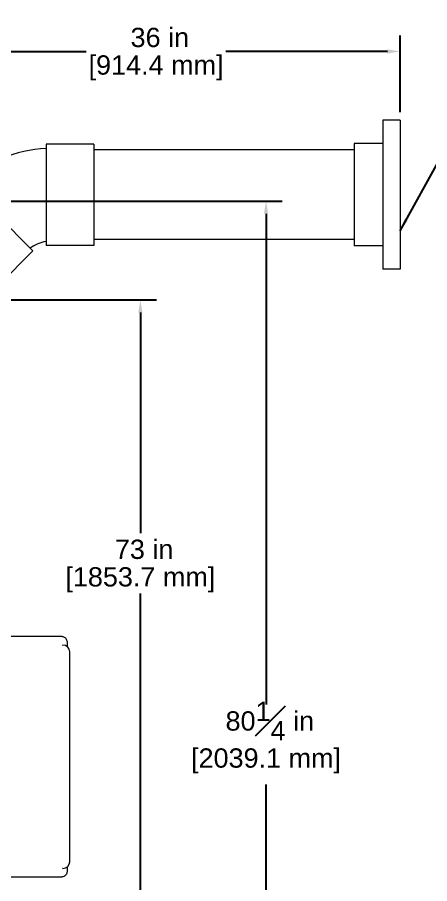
# Model space of a CAD drawing. Header units: inches. Extents: x 12 to 318, y 3 to 204.
# Drawn here: x 165.6 to 196, y 57.9 to 121.9 of the extents above; entities that cross this region are included whole.
import ezdxf

# ---------------------------------------------------------------- set-up
doc = ezdxf.new("R2010")
doc.units = ezdxf.units.IN
doc.header["$LTSCALE"] = 9.5
doc.header["$MEASUREMENT"] = 0
for name, color, linetype, lineweight in [('Dimension', 7, 'Continuous', 25), ('Symbol (ANSI)', 7, 'Continuous', 25), ('Visible', 7, 'Continuous', 18)]:
    doc.layers.add(name, color=color, linetype=linetype, lineweight=lineweight)
doc.styles.add('MEMCOR Medium', font='arial.ttf')
doc.styles.add('Standard D-E', font='arial.ttf')
doc.dimstyles.new('Default (ANSI)$7', dxfattribs={"dimscale": 9.5, "dimtxt": 0.15, "dimasz": 0.098425, "dimexe": 0.125, "dimexo": 0.0625, "dimgap": 0.031496, "dimtad": 0, "dimtih": 1, "dimtoh": 1, "dimdec": 4, "dimrnd": 1e-08, "dimzin": 3, "dimdsep": 46, "dimlunit": 5, "dimtxsty": 'MEMCOR Medium', "dimcen": 0.09, "dimdle": 0.393701, "dimclrd": 256, "dimclre": 256, "dimclrt": 256, "dimadec": 0, "dimazin": 1, "dimtfac": 0.8, "dimtofl": 0, "dimtmove": 0, "dimatfit": 3, "dimfxl": 1, "dimfrac": 1, "dimtolj": 1, "dimtzin": 4, "dimlwd": -1, "dimlwe": -1, "dimarcsym": 0})
doc.dimstyles.new('in [mm] D-E NeptuneBenson', dxfattribs={"dimscale": 9.5, "dimtxt": 0.15, "dimasz": 0.098425, "dimexe": 0.125, "dimexo": 0.063, "dimgap": 0.031496, "dimtad": 0, "dimtih": 1, "dimtoh": 1, "dimdec": 4, "dimrnd": 1e-08, "dimzin": 3, "dimdsep": 46, "dimlunit": 5, "dimtxsty": 'Standard D-E', "dimcen": 0.09, "dimdle": 0.393701, "dimclrd": 256, "dimclre": 256, "dimclrt": 256, "dimadec": 1, "dimazin": 1, "dimtfac": 1, "dimtofl": 0, "dimtmove": 0, "dimatfit": 3, "dimfxl": 1, "dimfrac": 1, "dimtolj": 1, "dimtzin": 4, "dimlwd": -1, "dimlwe": -1, "dimarcsym": 0})

# ---------------------------------------------------------------- blocks, each defined once
blk = doc.blocks.new('*D24')
at = {"layer": 'Defpoints', "color": 0, "transparency": 16777216}
for p in [(193.797, 119.389), (193.797, 114.309), (157.797, 101.039)]:
    blk.add_point(p, dxfattribs=at)
at = {"layer": 'Dimension', "transparency": 16777216}
for p, q in [((157.797, 101.638), (157.797, 120.576)), ((193.797, 114.907), (193.797, 120.576)), ((158.732, 119.389), (170.651, 119.389)), ((192.862, 119.389), (180.943, 119.389))]:
    blk.add_line(p, q, dxfattribs=at)
for points in [[(158.732, 119.545), (158.732, 119.233), (157.797, 119.389)], [(192.862, 119.545), (192.862, 119.233), (193.797, 119.389)]]:
    blk.add_solid(points, dxfattribs=at)
at = {"layer": 'Dimension', "transparency": 16777216, "char_height": 1.425, "attachment_point": 5, "style": 'Standard D-E'}
for s, insert in [('\\A1; 36 in', (175.797, 120.416)), ('\\A1;[914.4 mm]', (175.797, 118.176))]:
    blk.add_mtext(s, dxfattribs=dict(at, insert=insert))
blk = doc.blocks.new('*D26')
at = {"layer": 'Defpoints', "color": 0, "transparency": 16777216}
for p in [(157.797, 101.039), (159.202, 28.059), (174.638, 28.059)]:
    blk.add_point(p, dxfattribs=at)
at = {"layer": 'Dimension', "transparency": 16777216}
for p, q in [((158.396, 101.039), (175.825, 101.039)), ((174.638, 100.104), (174.638, 83.82)), ((174.638, 28.994), (174.638, 79.341)), ((159.801, 28.059), (175.825, 28.059))]:
    blk.add_line(p, q, dxfattribs=at)
for points in [[(174.482, 100.104), (174.794, 100.104), (174.638, 101.039)], [(174.482, 28.994), (174.794, 28.994), (174.638, 28.059)]]:
    blk.add_solid(points, dxfattribs=at)
at = {"layer": 'Dimension', "transparency": 16777216, "char_height": 1.425, "attachment_point": 5, "style": 'Standard D-E'}
for s, insert in [('\\A1; 73 in', (174.638, 82.608)), ('\\A1;[1853.7 mm]', (174.638, 80.368))]:
    blk.add_mtext(s, dxfattribs=dict(at, insert=insert))
blk = doc.blocks.new('*D27')
at = {"layer": 'Defpoints', "color": 0, "transparency": 16777216}
for p in [(144.797, 108.337), (183.91, 108.337), (159.202, 28.059)]:
    blk.add_point(p, dxfattribs=at)
at = {"layer": 'Dimension', "transparency": 16777216}
for p, q in [((145.396, 108.337), (185.098, 108.337)), ((183.91, 107.402), (183.91, 71.15)), ((183.91, 28.994), (183.91, 65.247)), ((159.801, 28.059), (185.098, 28.059))]:
    blk.add_line(p, q, dxfattribs=at)
for points in [[(183.754, 107.402), (184.066, 107.402), (183.91, 108.337)], [(183.754, 28.994), (184.066, 28.994), (183.91, 28.059)]]:
    blk.add_solid(points, dxfattribs=at)
at = {"layer": 'Dimension', "transparency": 16777216, "char_height": 1.425, "attachment_point": 5, "style": 'Standard D-E'}
for s, insert in [('\\A1; 80{\\H1x;\\S1#4;} in', (183.91, 69.938)), ('\\A1;[2039.1 mm]', (183.91, 66.986))]:
    blk.add_mtext(s, dxfattribs=dict(at, insert=insert))

msp = doc.modelspace()

# ---------------------------------------------------------------- linework, layer by layer
at = {"layer": 'Visible'}
for p, q in [((192.516007, 114.3087), (192.516007, 103.3087)), ((193.797257, 114.3087), (192.516007, 114.3087)), ((193.797257, 114.3087), (193.797257, 103.3087)), ((167.684593, 112.5532), (167.684593, 105.0642)), ((171.196593, 112.5532), (167.684593, 112.5532)), ((171.196593, 112.5532), (171.196593, 105.0642)), ((190.422257, 112.1212), (171.196593, 112.1212)), ((190.422257, 112.58995), (190.422257, 105.02745)), ((192.516007, 112.58995), (190.422257, 112.58995)), ((166.716702, 104.663287), (161.421179, 109.95881)), ((171.196593, 105.0642), (167.684593, 105.0642)), ((190.422257, 105.4962), (171.196593, 105.4962)), ((192.516007, 105.02745), (190.422257, 105.02745)), ((164.233343, 102.179928), (166.716702, 104.663287)), ((193.797257, 103.3087), (192.516007, 103.3087)), ((168.868697, 76.169365), (161.618697, 76.169365)), ((169.243697, 75.669365), (169.243697, 75.431042)), ((169.426709, 59.544365), (169.426709, 75.044365)), ((169.243697, 59.157688), (169.243697, 58.919365)), ((161.618697, 58.419365), (168.868697, 58.419365))]:
    msp.add_line(p, q, dxfattribs=at)
for centre, radius, start, end in [((168.116593, 102.652456), 9.576745, 92.58544838, 132.41455162), ((168.116593, 102.652456), 2.735745, 99.08557564, 125.91442436), ((168.926709, 75.044365), 0.5, 0, 90), ((168.926709, 59.544365), 0.5, 270, 0)]:
    msp.add_arc(centre, radius, start, end, dxfattribs=at)
for points, knots in [([(168.868697, 76.169365), (168.903973, 76.169365), (168.939085, 76.163135), (169.004941, 76.140617), (169.034996, 76.123812), (169.09236, 76.0815), (169.1172, 76.055019), (169.164782, 75.991894), (169.184028, 75.954663), (169.213906, 75.879385), (169.224381, 75.841182), (169.238804, 75.763791), (169.242689, 75.724612), (169.24364, 75.680023), (169.243697, 75.674694), (169.243697, 75.669365)], [4.71238898, 4.71238898, 4.71238898, 4.71238898, 4.881717064, 4.881717064, 5.065708718, 5.065708718, 5.298074764, 5.298074764, 5.61223403, 5.61223403, 5.926393295, 5.926393295, 6.24055256, 6.24055256, 6.283185307, 6.283185307, 6.283185307, 6.283185307]), ([(168.905663, 75.548465), (168.905663, 75.548465), (168.910499, 75.546082), (168.920609, 75.544599), (168.923658, 75.544365), (168.926709, 75.544365)], [7.5852962659, 7.5852962659, 7.5852962659, 7.5852962659, 7.7807458866, 7.7807458866, 7.853981634, 7.853981634, 7.853981634, 7.853981634]), ([(169.243697, 58.919365), (169.243697, 58.880095), (169.24065, 58.840837), (169.228038, 58.763205), (169.218526, 58.724845), (169.191073, 58.649272), (169.17328, 58.61195), (169.122948, 58.538813), (169.090124, 58.502242), (169.011028, 58.450842), (168.971316, 58.433273), (168.908194, 58.421267), (168.88845, 58.419365), (168.868697, 58.419365)], [0, 0, 0, 0, 0.314159265, 0.314159265, 0.628318531, 0.628318531, 0.942477796, 0.942477796, 1.256637061, 1.256637061, 1.47597936, 1.47597936, 1.570796327, 1.570796327, 1.570796327, 1.570796327])]:
    msp.add_open_spline(points, degree=3, knots=knots, dxfattribs=at)
msp.add_open_spline([(168.926709, 59.044365), (168.915514, 59.044365), (168.905663, 59.040265), (168.905663, 59.040265)], degree=3, dxfattribs=at)

# ---------------------------------------------------------------- dimensions: what is measured, and where the dimension line sits
at = {"layer": 'Dimension'}
dim = msp.add_linear_dim(base=(193.797257, 119.388738), p1=(157.797257, 101.039365), p2=(193.797257, 114.3087), text=' <> in\\X[914.4 mm]', dimstyle='in [mm] D-E NeptuneBenson', override={"dimgap": 0.031496, "dimtih": 0, "dimtoh": 0, "dimdec": 4, "dimpost": '', "dimtol": 0, "dimlim": 0, "dimtp": 0, "dimtm": 0, "dimtdec": 2, "dimatfit": 1}, dxfattribs=at)
dim.commit()
dim.dimension.update_dxf_attribs({"geometry": '*D24', "text_midpoint": (175.797121, 119.388738), "dimtype": 160})
for base, p1, p2, text, picture, middle in [((183.910165, 108.337365), (159.202494, 28.059365), (144.797257, 108.337365), ' <> in\\X[2039.1 mm]', '*D27', (183.910165, 68.198365)), ((174.63792, 28.059365), (157.797257, 101.039365), (159.202494, 28.059365), ' <> in\\X[1853.7 mm]', '*D26', (174.63792, 81.580566))]:
    dim = msp.add_linear_dim(base=base, p1=p1, p2=p2, angle=90, text=text, dimstyle='in [mm] D-E NeptuneBenson', override={"dimgap": 0.031496, "dimdec": 4, "dimpost": '', "dimtol": 0, "dimlim": 0, "dimtp": 0, "dimtm": 0, "dimtdec": 2, "dimatfit": 1}, dxfattribs=at)
    dim.commit()
    dim.dimension.update_dxf_attribs({"geometry": picture, "text_midpoint": middle, "dimtype": 160})

# ---------------------------------------------------------------- leaders
at = {"layer": 'Symbol (ANSI)', "annotation_type": 0, "has_hookline": 1, "hookline_direction": 0, "text_width": 26.167122}
msp.add_leader([(193.797257, 106.14794), (196.878325, 111.701182), (197.813365, 111.701182)], dimstyle='Default (ANSI)$7', override={"dimtad": 0}, dxfattribs=at)

doc.saveas('drawing.dxf')
